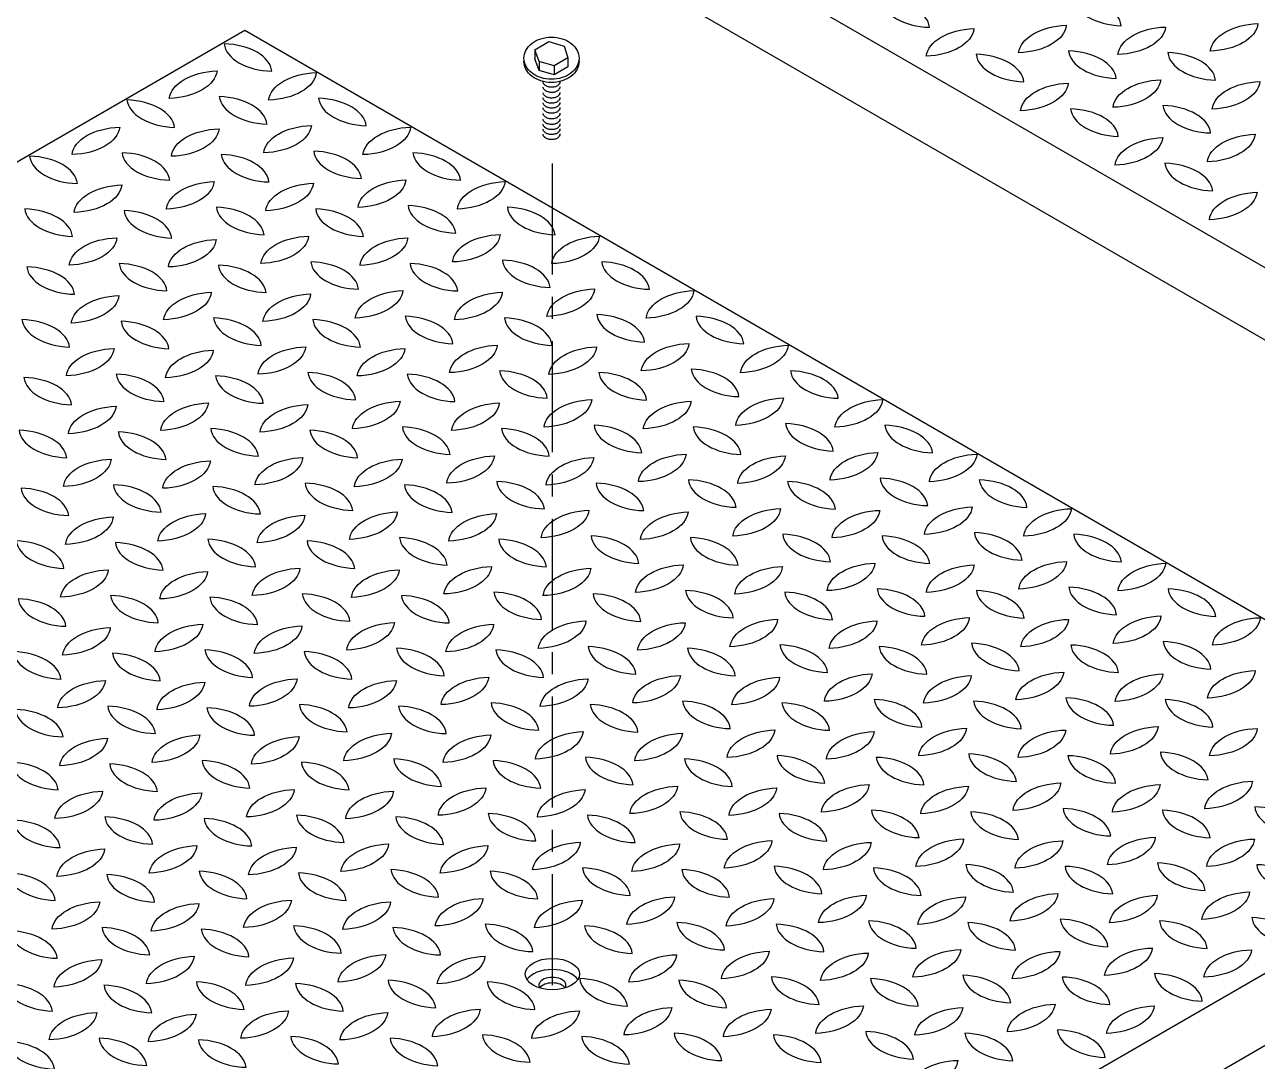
# Model space of a CAD drawing. Extents: x -30 to 91, y -49 to 106.
# Drawn here: x 7.55 to 35.31, y 54.39 to 77.73 of the extents above; entities that cross this region are included whole.
import ezdxf

# ---------------------------------------------------------------- set-up
doc = ezdxf.new("R2010")
doc.units = 0
doc.header["$LTSCALE"] = 2
doc.header["$MEASUREMENT"] = 0
doc.linetypes.add('CENTER', pattern=[2, 1.25, -0.25, 0.25, -0.25])
doc.layers.add('MATERIAL', color=1, linetype='CONTINUOUS')
doc.layers.add('OBJECTS', color=3, linetype='CONTINUOUS')

msp = doc.modelspace()

# ---------------------------------------------------------------- linework, layer by layer
at = {"layer": 'MATERIAL', "color": 7}
for p, q in [((19.04, 77.163), (19.354, 77.352)), ((19.354, 77.352), (19.699, 77.245)), ((19.699, 77.245), (19.78, 76.982)), ((19.04, 77.163), (19.04, 76.962)), ((19.137, 76.9), (19.04, 77.163)), ((19.137, 76.699), (19.04, 76.962)), ((19.475, 76.8), (19.137, 76.9)), ((19.137, 76.9), (19.137, 76.699)), ((19.78, 76.982), (19.475, 76.8)), ((19.78, 76.982), (19.78, 76.782)), ((19.475, 76.6), (19.137, 76.699)), ((19.475, 76.8), (19.475, 76.6)), ((19.78, 76.782), (19.475, 76.6))]:
    msp.add_line(p, q, dxfattribs=at)
msp.add_lwpolyline([(20.031, 76.974, -0.124367), (19.987, 76.799, -0.105716), (19.85, 76.638, -0.086915), (19.655, 76.537, -0.077098), (19.412, 76.499, -0.077098), (19.168, 76.537, -0.086915), (18.973, 76.638, -0.105716), (18.836, 76.799, -0.124367), (18.792, 76.974, -0.124367), (18.836, 77.15, -0.105716), (18.973, 77.311, -0.086915), (19.168, 77.412, -0.077098), (19.412, 77.45, -0.077098), (19.655, 77.412, -0.086915), (19.85, 77.311, -0.105716), (19.987, 77.15, -0.124367)], format="xyb", close=True, dxfattribs=at)
for points in [[(20.031, 76.902, -0.124367), (19.987, 76.727, -0.105716), (19.85, 76.566, -0.086915), (19.655, 76.465, -0.077098), (19.412, 76.427, -0.077098), (19.168, 76.465, -0.086915), (18.973, 76.566, -0.105716), (18.836, 76.727, -0.124367), (18.792, 76.902, -0.024396), (18.794, 76.938, -0.105716)], [(20.03, 76.938, -0.024396), (20.031, 76.902, -0.124367)], [(19.601, 76.447, -0.01336), (19.601, 76.443, -0.138831), (19.587, 76.397, -0.107083), (19.543, 76.353, -0.08029), (19.484, 76.328, -0.068059), (19.408, 76.319, -0.068059), (19.333, 76.331, -0.08029), (19.274, 76.36, -0.107083), (19.233, 76.405, -0.105542), (19.221, 76.44, -0.098783)], [(19.601, 76.332, -0.01336), (19.601, 76.327, -0.138831), (19.587, 76.281, -0.107083), (19.543, 76.238, -0.08029), (19.484, 76.212, -0.068059), (19.408, 76.204, -0.068059), (19.333, 76.216, -0.08029), (19.274, 76.244, -0.107083), (19.233, 76.289, -0.105542), (19.221, 76.324, -0.098783)], [(19.601, 76.205, -0.01336), (19.601, 76.2, -0.138831), (19.587, 76.155, -0.107083), (19.543, 76.111, -0.08029), (19.484, 76.085, -0.068059), (19.408, 76.077, -0.068059), (19.333, 76.089, -0.08029), (19.274, 76.117, -0.107083), (19.233, 76.163, -0.105542), (19.221, 76.198, -0.098783)], [(19.601, 76.089, -0.01336), (19.601, 76.085, -0.138831), (19.587, 76.039, -0.107083), (19.543, 75.996, -0.08029), (19.484, 75.97, -0.068059), (19.408, 75.961, -0.068059), (19.333, 75.973, -0.08029), (19.274, 76.002, -0.107083), (19.233, 76.047, -0.105542), (19.221, 76.082, -0.098783)], [(19.601, 75.979, -0.01336), (19.601, 75.975, -0.138831), (19.587, 75.929, -0.107083), (19.543, 75.886, -0.08029), (19.484, 75.86, -0.068059), (19.408, 75.851, -0.068059), (19.333, 75.863, -0.08029), (19.274, 75.892, -0.107083), (19.233, 75.937, -0.105542), (19.221, 75.972, -0.098783)], [(19.601, 75.864, -0.01336), (19.601, 75.859, -0.138831), (19.587, 75.814, -0.107083), (19.543, 75.77, -0.08029), (19.484, 75.744, -0.068059), (19.408, 75.736, -0.068059), (19.333, 75.748, -0.08029), (19.274, 75.776, -0.107083), (19.233, 75.822, -0.105542), (19.221, 75.857, -0.098783)], [(19.601, 75.736, -0.01336), (19.601, 75.732, -0.138831), (19.587, 75.686, -0.107083), (19.543, 75.643, -0.08029), (19.484, 75.617, -0.068059), (19.408, 75.608, -0.068059), (19.333, 75.62, -0.08029), (19.274, 75.649, -0.107083), (19.233, 75.694, -0.105542), (19.221, 75.729, -0.098783)], [(19.601, 75.61, -0.01336), (19.601, 75.605, -0.138831), (19.587, 75.559, -0.107083), (19.543, 75.516, -0.08029), (19.484, 75.49, -0.068059), (19.408, 75.482, -0.068059), (19.333, 75.494, -0.08029), (19.274, 75.522, -0.107083), (19.233, 75.567, -0.105542), (19.221, 75.602, -0.098783)], [(19.601, 75.494, -0.01336), (19.601, 75.489, -0.138831), (19.587, 75.444, -0.107083), (19.543, 75.4, -0.08029), (19.484, 75.375, -0.068059), (19.408, 75.366, -0.068059), (19.333, 75.378, -0.08029), (19.274, 75.407, -0.107083), (19.233, 75.452, -0.105542), (19.221, 75.487, -0.098783)], [(19.601, 75.384, -0.01336), (19.601, 75.38, -0.138831), (19.587, 75.334, -0.107083), (19.543, 75.29, -0.08029), (19.484, 75.265, -0.068059), (19.408, 75.256, -0.068059), (19.333, 75.268, -0.08029), (19.274, 75.297, -0.107083), (19.233, 75.342, -0.105542), (19.221, 75.377, -0.098783)], [(19.601, 75.269, -0.01336), (19.601, 75.264, -0.138831), (19.587, 75.218, -0.107083), (19.543, 75.175, -0.08029), (19.484, 75.149, -0.068059), (19.408, 75.141, -0.068059), (19.333, 75.153, -0.08029), (19.274, 75.181, -0.107083), (19.233, 75.226, -0.105542), (19.221, 75.261, -0.098783)]]:
    msp.add_lwpolyline(points, format="xyb", dxfattribs=at)
at = {"layer": 'OBJECTS', "color": 7}
for p, q in [((43.031, 67.894), (13.154, 85.144)), ((43.031, 66.269), (13.154, 83.519)), ((-17.374, 60.353), (12.504, 77.603)), ((12.504, 77.603), (42.382, 60.353)), ((42.382, 60.353), (12.504, 43.103)), ((42.382, 58.728), (12.504, 41.478))]:
    msp.add_line(p, q, dxfattribs=at)
at = {"layer": 'OBJECTS', "color": 7, "linetype": 'CENTER'}
msp.add_line((19.432, 56.103), (19.432, 74.939), dxfattribs=at)
at = {"layer": 'OBJECTS', "color": 7}
for centre, major_axis, start_param, end_param in [((27.996, 78.331), (-1.148, 0), 0.062664, 1.508132), ((26.778, 77.628), (-1.148, 0), 3.204257, 4.649725), ((31.094, 77.665), (-1.148, 0), 3.204257, 4.649725), ((32.311, 78.368), (-1.148, 0), 0.062664, 1.508132), ((13.186, 77.341), (-1.148, 0), 0.062664, 1.508132), ((11.968, 76.638), (-1.148, 0), 3.204257, 4.649725), ((30.121, 77.104), (-1.148, 0), 0.062664, 1.508132), ((28.903, 76.4), (-1.148, 0), 3.204257, 4.649725), ((32.202, 77.179), (-1.148, 0), 0.062664, 1.508132), ((30.984, 76.476), (-1.148, 0), 3.204257, 4.649725), ((33.219, 76.438), (-1.148, 0), 3.204257, 4.649725), ((34.437, 77.141), (-1.148, 0), 0.062664, 1.508132), ((13.077, 76.152), (-1.148, 0), 0.062664, 1.508132), ((11.859, 75.449), (-1.148, 0), 3.204257, 4.649725), ((14.094, 75.411), (-1.148, 0), 3.204257, 4.649725), ((15.312, 76.114), (-1.148, 0), 0.062664, 1.508132), ((10.996, 76.077), (-1.148, 0), 0.062664, 1.508132), ((9.778, 75.373), (-1.148, 0), 3.204257, 4.649725), ((32.247, 75.876), (-1.148, 0), 0.062664, 1.508132), ((31.029, 75.173), (-1.148, 0), 3.204257, 4.649725), ((34.327, 75.952), (-1.148, 0), 0.062664, 1.508132), ((33.109, 75.249), (-1.148, 0), 3.204257, 4.649725), ((8.806, 74.812), (-1.148, 0), 0.062664, 1.508132), ((7.588, 74.109), (-1.148, 0), 3.204257, 4.649725), ((10.887, 74.888), (-1.148, 0), 0.062664, 1.508132), ((9.669, 74.185), (-1.148, 0), 3.204257, 4.649725), ((11.904, 74.146), (-1.148, 0), 3.204257, 4.649725), ((13.122, 74.849), (-1.148, 0), 0.062664, 1.508132), ((13.984, 74.222), (-1.148, 0), 3.204257, 4.649725), ((15.202, 74.925), (-1.148, 0), 0.062664, 1.508132), ((17.438, 74.887), (-1.148, 0), 0.062664, 1.508132), ((16.22, 74.183), (-1.148, 0), 3.204257, 4.649725), ((34.372, 74.649), (-1.148, 0), 0.062664, 1.508132), ((33.155, 73.946), (-1.148, 0), 3.204257, 4.649725), ((8.696, 73.623), (-1.148, 0), 0.062664, 1.508132), ((7.479, 72.92), (-1.148, 0), 3.204257, 4.649725), ((11.794, 72.957), (-1.148, 0), 3.204257, 4.649725), ((13.012, 73.661), (-1.148, 0), 0.062664, 1.508132), ((15.247, 73.622), (-1.148, 0), 0.062664, 1.508132), ((14.03, 72.919), (-1.148, 0), 3.204257, 4.649725), ((17.328, 73.698), (-1.148, 0), 0.062664, 1.508132), ((16.11, 72.995), (-1.148, 0), 3.204257, 4.649725), ((18.345, 72.956), (-1.148, 0), 3.204257, 4.649725), ((19.563, 73.659), (-1.148, 0), 0.062664, 1.508132), ((9.714, 72.882), (-1.148, 0), 3.204257, 4.649725), ((10.932, 73.585), (-1.148, 0), 0.062664, 1.508132), ((7.524, 71.617), (-1.148, 0), 3.204257, 4.649725), ((8.742, 72.32), (-1.148, 0), 0.062664, 1.508132), ((9.604, 71.693), (-1.148, 0), 3.204257, 4.649725), ((10.822, 72.396), (-1.148, 0), 0.062664, 1.508132), ((13.057, 72.358), (-1.148, 0), 0.062664, 1.508132), ((11.839, 71.654), (-1.148, 0), 3.204257, 4.649725), ((15.138, 72.433), (-1.148, 0), 0.062664, 1.508132), ((13.92, 71.73), (-1.148, 0), 3.204257, 4.649725), ((16.155, 71.692), (-1.148, 0), 3.204257, 4.649725), ((17.373, 72.395), (-1.148, 0), 0.062664, 1.508132), ((18.236, 71.767), (-1.148, 0), 3.204257, 4.649725), ((19.453, 72.471), (-1.148, 0), 0.062664, 1.508132), ((20.471, 71.729), (-1.148, 0), 3.204257, 4.649725), ((21.689, 72.432), (-1.148, 0), 0.062664, 1.508132), ((7.414, 70.428), (-1.148, 0), 3.204257, 4.649725), ((8.632, 71.132), (-1.148, 0), 0.062664, 1.508132), ((12.948, 71.169), (-1.148, 0), 0.062664, 1.508132), ((11.73, 70.466), (-1.148, 0), 3.204257, 4.649725), ((13.965, 70.427), (-1.148, 0), 3.204257, 4.649725), ((15.183, 71.13), (-1.148, 0), 0.062664, 1.508132), ((16.045, 70.503), (-1.148, 0), 3.204257, 4.649725), ((17.263, 71.206), (-1.148, 0), 0.062664, 1.508132), ((18.281, 70.464), (-1.148, 0), 3.204257, 4.649725), ((19.499, 71.168), (-1.148, 0), 0.062664, 1.508132), ((20.361, 70.54), (-1.148, 0), 3.204257, 4.649725), ((21.579, 71.243), (-1.148, 0), 0.062664, 1.508132), ((22.597, 70.502), (-1.148, 0), 3.204257, 4.649725), ((23.814, 71.205), (-1.148, 0), 0.062664, 1.508132), ((10.867, 71.093), (-1.148, 0), 0.062664, 1.508132), ((9.649, 70.39), (-1.148, 0), 3.204257, 4.649725), ((22.487, 69.313), (-1.148, 0), 3.204257, 4.649725), ((23.705, 70.016), (-1.148, 0), 0.062664, 1.508132), ((8.677, 69.829), (-1.148, 0), 0.062664, 1.508132), ((7.459, 69.126), (-1.148, 0), 3.204257, 4.649725), ((10.757, 69.904), (-1.148, 0), 0.062664, 1.508132), ((9.54, 69.201), (-1.148, 0), 3.204257, 4.649725), ((11.775, 69.163), (-1.148, 0), 3.204257, 4.649725), ((12.993, 69.866), (-1.148, 0), 0.062664, 1.508132), ((13.855, 69.239), (-1.148, 0), 3.204257, 4.649725), ((15.073, 69.942), (-1.148, 0), 0.062664, 1.508132), ((16.091, 69.2), (-1.148, 0), 3.204257, 4.649725), ((17.308, 69.903), (-1.148, 0), 0.062664, 1.508132), ((18.171, 69.276), (-1.148, 0), 3.204257, 4.649725), ((19.389, 69.979), (-1.148, 0), 0.062664, 1.508132), ((20.406, 69.237), (-1.148, 0), 3.204257, 4.649725), ((21.624, 69.94), (-1.148, 0), 0.062664, 1.508132), ((24.722, 69.275), (-1.148, 0), 3.204257, 4.649725), ((25.94, 69.978), (-1.148, 0), 0.062664, 1.508132), ((8.567, 68.64), (-1.148, 0), 0.062664, 1.508132), ((7.349, 67.937), (-1.148, 0), 3.204257, 4.649725), ((11.665, 67.974), (-1.148, 0), 3.204257, 4.649725), ((12.883, 68.677), (-1.148, 0), 0.062664, 1.508132), ((13.9, 67.936), (-1.148, 0), 3.204257, 4.649725), ((15.118, 68.639), (-1.148, 0), 0.062664, 1.508132), ((15.981, 68.011), (-1.148, 0), 3.204257, 4.649725), ((17.199, 68.714), (-1.148, 0), 0.062664, 1.508132), ((18.216, 67.973), (-1.148, 0), 3.204257, 4.649725), ((19.434, 68.676), (-1.148, 0), 0.062664, 1.508132), ((20.297, 68.049), (-1.148, 0), 3.204257, 4.649725), ((21.515, 68.752), (-1.148, 0), 0.062664, 1.508132), ((22.532, 68.01), (-1.148, 0), 3.204257, 4.649725), ((23.75, 68.713), (-1.148, 0), 0.062664, 1.508132), ((24.612, 68.086), (-1.148, 0), 3.204257, 4.649725), ((25.83, 68.789), (-1.148, 0), 0.062664, 1.508132), ((26.848, 68.047), (-1.148, 0), 3.204257, 4.649725), ((28.066, 68.75), (-1.148, 0), 0.062664, 1.508132), ((9.585, 67.898), (-1.148, 0), 3.204257, 4.649725), ((10.803, 68.601), (-1.148, 0), 0.062664, 1.508132), ((22.422, 66.821), (-1.148, 0), 3.204257, 4.649725), ((23.64, 67.524), (-1.148, 0), 0.062664, 1.508132), ((26.738, 66.859), (-1.148, 0), 3.204257, 4.649725), ((27.956, 67.562), (-1.148, 0), 0.062664, 1.508132), ((28.973, 66.82), (-1.148, 0), 3.204257, 4.649725), ((30.191, 67.523), (-1.148, 0), 0.062664, 1.508132), ((7.395, 66.634), (-1.148, 0), 3.204257, 4.649725), ((8.612, 67.337), (-1.148, 0), 0.062664, 1.508132), ((9.475, 66.71), (-1.148, 0), 3.204257, 4.649725), ((10.693, 67.413), (-1.148, 0), 0.062664, 1.508132), ((11.71, 66.671), (-1.148, 0), 3.204257, 4.649725), ((12.928, 67.374), (-1.148, 0), 0.062664, 1.508132), ((13.791, 66.747), (-1.148, 0), 3.204257, 4.649725), ((15.009, 67.45), (-1.148, 0), 0.062664, 1.508132), ((16.026, 66.708), (-1.148, 0), 3.204257, 4.649725), ((17.244, 67.411), (-1.148, 0), 0.062664, 1.508132), ((18.107, 66.784), (-1.148, 0), 3.204257, 4.649725), ((19.324, 67.487), (-1.148, 0), 0.062664, 1.508132), ((20.342, 66.746), (-1.148, 0), 3.204257, 4.649725), ((21.56, 67.449), (-1.148, 0), 0.062664, 1.508132), ((24.658, 66.783), (-1.148, 0), 3.204257, 4.649725), ((25.875, 67.486), (-1.148, 0), 0.062664, 1.508132), ((7.285, 65.445), (-1.148, 0), 3.204257, 4.649725), ((8.503, 66.148), (-1.148, 0), 0.062664, 1.508132), ((9.52, 65.407), (-1.148, 0), 3.204257, 4.649725), ((10.738, 66.11), (-1.148, 0), 0.062664, 1.508132), ((11.601, 65.482), (-1.148, 0), 3.204257, 4.649725), ((12.819, 66.185), (-1.148, 0), 0.062664, 1.508132), ((13.836, 65.444), (-1.148, 0), 3.204257, 4.649725), ((15.054, 66.147), (-1.148, 0), 0.062664, 1.508132), ((15.916, 65.52), (-1.148, 0), 3.204257, 4.649725), ((17.134, 66.223), (-1.148, 0), 0.062664, 1.508132), ((18.152, 65.481), (-1.148, 0), 3.204257, 4.649725), ((19.37, 66.184), (-1.148, 0), 0.062664, 1.508132), ((20.232, 65.557), (-1.148, 0), 3.204257, 4.649725), ((21.45, 66.26), (-1.148, 0), 0.062664, 1.508132), ((22.467, 65.518), (-1.148, 0), 3.204257, 4.649725), ((23.685, 66.221), (-1.148, 0), 0.062664, 1.508132), ((24.548, 65.594), (-1.148, 0), 3.204257, 4.649725), ((25.766, 66.297), (-1.148, 0), 0.062664, 1.508132), ((26.783, 65.556), (-1.148, 0), 3.204257, 4.649725), ((28.001, 66.259), (-1.148, 0), 0.062664, 1.508132), ((28.864, 65.631), (-1.148, 0), 3.204257, 4.649725), ((30.082, 66.334), (-1.148, 0), 0.062664, 1.508132), ((31.099, 65.593), (-1.148, 0), 3.204257, 4.649725), ((32.317, 66.296), (-1.148, 0), 0.062664, 1.508132), ((22.358, 64.33), (-1.148, 0), 3.204257, 4.649725), ((23.576, 65.033), (-1.148, 0), 0.062664, 1.508132), ((26.674, 64.367), (-1.148, 0), 3.204257, 4.649725), ((27.891, 65.07), (-1.148, 0), 0.062664, 1.508132), ((28.909, 64.328), (-1.148, 0), 3.204257, 4.649725), ((30.127, 65.032), (-1.148, 0), 0.062664, 1.508132), ((30.989, 64.404), (-1.148, 0), 3.204257, 4.649725), ((32.207, 65.107), (-1.148, 0), 0.062664, 1.508132), ((33.225, 64.366), (-1.148, 0), 3.204257, 4.649725), ((34.442, 65.069), (-1.148, 0), 0.062664, 1.508132), ((7.33, 64.142), (-1.148, 0), 3.204257, 4.649725), ((8.548, 64.845), (-1.148, 0), 0.062664, 1.508132), ((9.411, 64.218), (-1.148, 0), 3.204257, 4.649725), ((10.628, 64.921), (-1.148, 0), 0.062664, 1.508132), ((11.646, 64.179), (-1.148, 0), 3.204257, 4.649725), ((12.864, 64.883), (-1.148, 0), 0.062664, 1.508132), ((13.726, 64.255), (-1.148, 0), 3.204257, 4.649725), ((14.944, 64.958), (-1.148, 0), 0.062664, 1.508132), ((15.962, 64.217), (-1.148, 0), 3.204257, 4.649725), ((17.179, 64.92), (-1.148, 0), 0.062664, 1.508132), ((18.042, 64.292), (-1.148, 0), 3.204257, 4.649725), ((19.26, 64.996), (-1.148, 0), 0.062664, 1.508132), ((20.277, 64.254), (-1.148, 0), 3.204257, 4.649725), ((21.495, 64.957), (-1.148, 0), 0.062664, 1.508132), ((24.593, 64.291), (-1.148, 0), 3.204257, 4.649725), ((25.811, 64.994), (-1.148, 0), 0.062664, 1.508132), ((7.22, 62.953), (-1.148, 0), 3.204257, 4.649725), ((8.438, 63.657), (-1.148, 0), 0.062664, 1.508132), ((9.456, 62.915), (-1.148, 0), 3.204257, 4.649725), ((10.674, 63.618), (-1.148, 0), 0.062664, 1.508132), ((11.536, 62.991), (-1.148, 0), 3.204257, 4.649725), ((12.754, 63.694), (-1.148, 0), 0.062664, 1.508132), ((13.771, 62.952), (-1.148, 0), 3.204257, 4.649725), ((14.989, 63.655), (-1.148, 0), 0.062664, 1.508132), ((15.852, 63.028), (-1.148, 0), 3.204257, 4.649725), ((17.07, 63.731), (-1.148, 0), 0.062664, 1.508132), ((18.087, 62.989), (-1.148, 0), 3.204257, 4.649725), ((19.305, 63.693), (-1.148, 0), 0.062664, 1.508132), ((20.168, 63.065), (-1.148, 0), 3.204257, 4.649725), ((21.385, 63.768), (-1.148, 0), 0.062664, 1.508132), ((22.403, 63.027), (-1.148, 0), 3.204257, 4.649725), ((23.621, 63.73), (-1.148, 0), 0.062664, 1.508132), ((24.483, 63.102), (-1.148, 0), 3.204257, 4.649725), ((25.701, 63.806), (-1.148, 0), 0.062664, 1.508132), ((26.719, 63.064), (-1.148, 0), 3.204257, 4.649725), ((27.937, 63.767), (-1.148, 0), 0.062664, 1.508132), ((28.799, 63.14), (-1.148, 0), 3.204257, 4.649725), ((30.017, 63.843), (-1.148, 0), 0.062664, 1.508132), ((31.034, 63.101), (-1.148, 0), 3.204257, 4.649725), ((32.252, 63.804), (-1.148, 0), 0.062664, 1.508132), ((33.115, 63.177), (-1.148, 0), 3.204257, 4.649725), ((34.333, 63.88), (-1.148, 0), 0.062664, 1.508132), ((17.978, 61.801), (-1.148, 0), 3.204257, 4.649725), ((19.195, 62.504), (-1.148, 0), 0.062664, 1.508132), ((22.293, 61.838), (-1.148, 0), 3.204257, 4.649725), ((23.511, 62.541), (-1.148, 0), 0.062664, 1.508132), ((24.529, 61.799), (-1.148, 0), 3.204257, 4.649725), ((25.746, 62.503), (-1.148, 0), 0.062664, 1.508132), ((26.609, 61.875), (-1.148, 0), 3.204257, 4.649725), ((27.827, 62.578), (-1.148, 0), 0.062664, 1.508132), ((28.844, 61.837), (-1.148, 0), 3.204257, 4.649725), ((30.062, 62.54), (-1.148, 0), 0.062664, 1.508132), ((30.925, 61.912), (-1.148, 0), 3.204257, 4.649725), ((32.143, 62.616), (-1.148, 0), 0.062664, 1.508132), ((33.16, 61.874), (-1.148, 0), 3.204257, 4.649725), ((34.378, 62.577), (-1.148, 0), 0.062664, 1.508132), ((7.266, 61.65), (-1.148, 0), 3.204257, 4.649725), ((8.483, 62.354), (-1.148, 0), 0.062664, 1.508132), ((9.346, 61.726), (-1.148, 0), 3.204257, 4.649725), ((10.564, 62.429), (-1.148, 0), 0.062664, 1.508132), ((11.581, 61.688), (-1.148, 0), 3.204257, 4.649725), ((12.799, 62.391), (-1.148, 0), 0.062664, 1.508132), ((13.662, 61.763), (-1.148, 0), 3.204257, 4.649725), ((14.88, 62.467), (-1.148, 0), 0.062664, 1.508132), ((15.897, 61.725), (-1.148, 0), 3.204257, 4.649725), ((17.115, 62.428), (-1.148, 0), 0.062664, 1.508132), ((20.213, 61.762), (-1.148, 0), 3.204257, 4.649725), ((21.431, 62.465), (-1.148, 0), 0.062664, 1.508132), ((7.156, 60.462), (-1.148, 0), 3.204257, 4.649725), ((8.374, 61.165), (-1.148, 0), 0.062664, 1.508132), ((9.391, 60.423), (-1.148, 0), 3.204257, 4.649725), ((10.609, 61.126), (-1.148, 0), 0.062664, 1.508132), ((11.472, 60.499), (-1.148, 0), 3.204257, 4.649725), ((12.689, 61.202), (-1.148, 0), 0.062664, 1.508132), ((13.707, 60.46), (-1.148, 0), 3.204257, 4.649725), ((14.925, 61.164), (-1.148, 0), 0.062664, 1.508132), ((15.787, 60.536), (-1.148, 0), 3.204257, 4.649725), ((17.005, 61.239), (-1.148, 0), 0.062664, 1.508132), ((18.023, 60.498), (-1.148, 0), 3.204257, 4.649725), ((19.241, 61.201), (-1.148, 0), 0.062664, 1.508132), ((20.103, 60.573), (-1.148, 0), 3.204257, 4.649725), ((21.321, 61.277), (-1.148, 0), 0.062664, 1.508132), ((22.338, 60.535), (-1.148, 0), 3.204257, 4.649725), ((23.556, 61.238), (-1.148, 0), 0.062664, 1.508132), ((24.419, 60.611), (-1.148, 0), 3.204257, 4.649725), ((25.637, 61.314), (-1.148, 0), 0.062664, 1.508132), ((26.654, 60.572), (-1.148, 0), 3.204257, 4.649725), ((27.872, 61.275), (-1.148, 0), 0.062664, 1.508132), ((28.735, 60.648), (-1.148, 0), 3.204257, 4.649725), ((29.952, 61.351), (-1.148, 0), 0.062664, 1.508132), ((30.97, 60.609), (-1.148, 0), 3.204257, 4.649725), ((32.188, 61.313), (-1.148, 0), 0.062664, 1.508132), ((33.05, 60.685), (-1.148, 0), 3.204257, 4.649725), ((34.268, 61.388), (-1.148, 0), 0.062664, 1.508132), ((17.913, 59.309), (-1.148, 0), 3.204257, 4.649725), ((19.131, 60.012), (-1.148, 0), 0.062664, 1.508132), ((22.229, 59.346), (-1.148, 0), 3.204257, 4.649725), ((23.447, 60.049), (-1.148, 0), 0.062664, 1.508132), ((24.464, 59.308), (-1.148, 0), 3.204257, 4.649725), ((25.682, 60.011), (-1.148, 0), 0.062664, 1.508132), ((26.544, 59.383), (-1.148, 0), 3.204257, 4.649725), ((27.762, 60.087), (-1.148, 0), 0.062664, 1.508132), ((28.78, 59.345), (-1.148, 0), 3.204257, 4.649725), ((29.998, 60.048), (-1.148, 0), 0.062664, 1.508132), ((30.86, 59.421), (-1.148, 0), 3.204257, 4.649725), ((32.078, 60.124), (-1.148, 0), 0.062664, 1.508132), ((33.095, 59.382), (-1.148, 0), 3.204257, 4.649725), ((34.313, 60.085), (-1.148, 0), 0.062664, 1.508132), ((35.176, 59.458), (-1.148, 0), 3.204257, 4.649725), ((36.394, 60.161), (-1.148, 0), 0.062664, 1.508132), ((7.201, 59.159), (-1.148, 0), 3.204257, 4.649725), ((8.419, 59.862), (-1.148, 0), 0.062664, 1.508132), ((9.282, 59.234), (-1.148, 0), 3.204257, 4.649725), ((10.499, 59.938), (-1.148, 0), 0.062664, 1.508132), ((11.517, 59.196), (-1.148, 0), 3.204257, 4.649725), ((12.735, 59.899), (-1.148, 0), 0.062664, 1.508132), ((13.597, 59.272), (-1.148, 0), 3.204257, 4.649725), ((14.815, 59.975), (-1.148, 0), 0.062664, 1.508132), ((15.833, 59.233), (-1.148, 0), 3.204257, 4.649725), ((17.05, 59.936), (-1.148, 0), 0.062664, 1.508132), ((20.148, 59.271), (-1.148, 0), 3.204257, 4.649725), ((21.366, 59.974), (-1.148, 0), 0.062664, 1.508132), ((32.986, 58.194), (-1.148, 0), 3.204257, 4.649725), ((34.204, 58.897), (-1.148, 0), 0.062664, 1.508132), ((7.091, 57.97), (-1.148, 0), 3.204257, 4.649725), ((8.309, 58.673), (-1.148, 0), 0.062664, 1.508132), ((9.327, 57.932), (-1.148, 0), 3.204257, 4.649725), ((10.544, 58.635), (-1.148, 0), 0.062664, 1.508132), ((11.407, 58.007), (-1.148, 0), 3.204257, 4.649725), ((12.625, 58.71), (-1.148, 0), 0.062664, 1.508132), ((13.642, 57.969), (-1.148, 0), 3.204257, 4.649725), ((14.86, 58.672), (-1.148, 0), 0.062664, 1.508132), ((15.723, 58.045), (-1.148, 0), 3.204257, 4.649725), ((16.941, 58.748), (-1.148, 0), 0.062664, 1.508132), ((17.958, 58.006), (-1.148, 0), 3.204257, 4.649725), ((19.176, 58.709), (-1.148, 0), 0.062664, 1.508132), ((20.039, 58.082), (-1.148, 0), 3.204257, 4.649725), ((21.256, 58.785), (-1.148, 0), 0.062664, 1.508132), ((22.274, 58.043), (-1.148, 0), 3.204257, 4.649725), ((23.492, 58.746), (-1.148, 0), 0.062664, 1.508132), ((24.354, 58.119), (-1.148, 0), 3.204257, 4.649725), ((25.572, 58.822), (-1.148, 0), 0.062664, 1.508132), ((26.59, 58.081), (-1.148, 0), 3.204257, 4.649725), ((27.807, 58.784), (-1.148, 0), 0.062664, 1.508132), ((28.67, 58.156), (-1.148, 0), 3.204257, 4.649725), ((29.888, 58.859), (-1.148, 0), 0.062664, 1.508132), ((30.905, 58.118), (-1.148, 0), 3.204257, 4.649725), ((32.123, 58.821), (-1.148, 0), 0.062664, 1.508132), ((35.221, 58.155), (-1.148, 0), 3.204257, 4.649725), ((36.439, 58.858), (-1.148, 0), 0.062664, 1.508132), ((17.848, 56.817), (-1.148, 0), 3.204257, 4.649725), ((19.066, 57.52), (-1.148, 0), 0.062664, 1.508132), ((22.164, 56.855), (-1.148, 0), 3.204257, 4.649725), ((23.382, 57.558), (-1.148, 0), 0.062664, 1.508132), ((24.399, 56.816), (-1.148, 0), 3.204257, 4.649725), ((25.617, 57.519), (-1.148, 0), 0.062664, 1.508132), ((26.48, 56.892), (-1.148, 0), 3.204257, 4.649725), ((27.698, 57.595), (-1.148, 0), 0.062664, 1.508132), ((28.715, 56.853), (-1.148, 0), 3.204257, 4.649725), ((29.933, 57.556), (-1.148, 0), 0.062664, 1.508132), ((30.796, 56.929), (-1.148, 0), 3.204257, 4.649725), ((32.014, 57.632), (-1.148, 0), 0.062664, 1.508132), ((33.031, 56.891), (-1.148, 0), 3.204257, 4.649725), ((34.249, 57.594), (-1.148, 0), 0.062664, 1.508132), ((35.111, 56.966), (-1.148, 0), 3.204257, 4.649725), ((36.329, 57.669), (-1.148, 0), 0.062664, 1.508132), ((7.137, 56.667), (-1.148, 0), 3.204257, 4.649725), ((8.354, 57.37), (-1.148, 0), 0.062664, 1.508132), ((9.217, 56.743), (-1.148, 0), 3.204257, 4.649725), ((10.435, 57.446), (-1.148, 0), 0.062664, 1.508132), ((11.452, 56.704), (-1.148, 0), 3.204257, 4.649725), ((12.67, 57.407), (-1.148, 0), 0.062664, 1.508132), ((13.533, 56.78), (-1.148, 0), 3.204257, 4.649725), ((14.751, 57.483), (-1.148, 0), 0.062664, 1.508132), ((15.768, 56.742), (-1.148, 0), 3.204257, 4.649725), ((16.986, 57.445), (-1.148, 0), 0.062664, 1.508132), ((20.084, 56.779), (-1.148, 0), 3.204257, 4.649725), ((21.302, 57.482), (-1.148, 0), 0.062664, 1.508132), ((19.432, 56.103), (-0.612, 0), 3.50296, 5.921818), ((32.921, 55.702), (-1.148, 0), 3.204257, 4.649725), ((34.139, 56.405), (-1.148, 0), 0.062664, 1.508132), ((7.027, 55.478), (-1.148, 0), 3.204257, 4.649725), ((8.245, 56.181), (-1.148, 0), 0.062664, 1.508132), ((9.262, 55.44), (-1.148, 0), 3.204257, 4.649725), ((10.48, 56.143), (-1.148, 0), 0.062664, 1.508132), ((11.343, 55.516), (-1.148, 0), 3.204257, 4.649725), ((12.56, 56.219), (-1.148, 0), 0.062664, 1.508132), ((13.578, 55.477), (-1.148, 0), 3.204257, 4.649725), ((14.796, 56.18), (-1.148, 0), 0.062664, 1.508132), ((15.658, 55.553), (-1.148, 0), 3.204257, 4.649725), ((16.876, 56.256), (-1.148, 0), 0.062664, 1.508132), ((17.894, 55.514), (-1.148, 0), 3.204257, 4.649725), ((19.111, 56.217), (-1.148, 0), 0.062664, 1.508132), ((19.432, 56.103), (-0.306, 0), 2.780226, 6.644552), ((19.432, 55.978), (-0.306, 0), 3.50296, 5.921818), ((19.974, 55.59), (-1.148, 0), 3.204257, 4.649725), ((21.192, 56.293), (-1.148, 0), 0.062664, 1.508132), ((22.209, 55.552), (-1.148, 0), 3.204257, 4.649725), ((23.427, 56.255), (-1.148, 0), 0.062664, 1.508132), ((24.29, 55.627), (-1.148, 0), 3.204257, 4.649725), ((25.508, 56.33), (-1.148, 0), 0.062664, 1.508132), ((26.525, 55.589), (-1.148, 0), 3.204257, 4.649725), ((27.743, 56.292), (-1.148, 0), 0.062664, 1.508132), ((28.606, 55.665), (-1.148, 0), 3.204257, 4.649725), ((29.823, 56.368), (-1.148, 0), 0.062664, 1.508132), ((30.841, 55.626), (-1.148, 0), 3.204257, 4.649725), ((32.059, 56.329), (-1.148, 0), 0.062664, 1.508132), ((17.784, 54.326), (-1.148, 0), 3.204257, 4.649725), ((19.002, 55.029), (-1.148, 0), 0.062664, 1.508132), ((22.1, 54.363), (-1.148, 0), 3.204257, 4.649725), ((23.318, 55.066), (-1.148, 0), 0.062664, 1.508132), ((24.335, 54.324), (-1.148, 0), 3.204257, 4.649725), ((25.553, 55.027), (-1.148, 0), 0.062664, 1.508132), ((26.415, 54.4), (-1.148, 0), 3.204257, 4.649725), ((27.633, 55.103), (-1.148, 0), 0.062664, 1.508132), ((28.651, 54.362), (-1.148, 0), 3.204257, 4.649725), ((29.869, 55.065), (-1.148, 0), 0.062664, 1.508132), ((30.731, 54.437), (-1.148, 0), 3.204257, 4.649725), ((31.949, 55.14), (-1.148, 0), 0.062664, 1.508132), ((7.072, 54.175), (-1.148, 0), 3.204257, 4.649725), ((8.29, 54.878), (-1.148, 0), 0.062664, 1.508132), ((9.152, 54.251), (-1.148, 0), 3.204257, 4.649725), ((10.37, 54.954), (-1.148, 0), 0.062664, 1.508132), ((11.388, 54.213), (-1.148, 0), 3.204257, 4.649725), ((12.606, 54.916), (-1.148, 0), 0.062664, 1.508132), ((13.468, 54.288), (-1.148, 0), 3.204257, 4.649725), ((14.686, 54.991), (-1.148, 0), 0.062664, 1.508132), ((15.703, 54.25), (-1.148, 0), 3.204257, 4.649725), ((16.921, 54.953), (-1.148, 0), 0.062664, 1.508132), ((20.019, 54.287), (-1.148, 0), 3.204257, 4.649725), ((21.237, 54.99), (-1.148, 0), 0.062664, 1.508132)]:
    msp.add_ellipse(centre, major_axis=major_axis, ratio=0.57735, start_param=start_param, end_param=end_param, dxfattribs=at)
at = {"layer": 'OBJECTS', "color": 7, "extrusion": (0, 0, -1)}
for centre, start_param, end_param in [((34.174, 77.794), 0.062664, 1.508132), ((35.392, 77.091), 3.204257, 4.649725), ((27.778, 77.681), 0.062664, 1.508132), ((28.996, 76.978), 3.204257, 4.649725), ((31.077, 77.054), 3.204257, 4.649725), ((29.859, 77.757), 0.062664, 1.508132), ((33.312, 77.015), 3.204257, 4.649725), ((32.094, 77.718), 0.062664, 1.508132), ((11.951, 76.027), 3.204257, 4.649725), ((10.734, 76.73), 0.062664, 1.508132), ((12.969, 76.691), 0.062664, 1.508132), ((14.187, 75.988), 3.204257, 4.649725), ((29.904, 76.454), 0.062664, 1.508132), ((31.122, 75.751), 3.204257, 4.649725), ((33.202, 75.826), 3.204257, 4.649725), ((31.984, 76.53), 0.062664, 1.508132), ((35.437, 75.788), 3.204257, 4.649725), ((34.22, 76.491), 0.062664, 1.508132), ((9.761, 74.762), 3.204257, 4.649725), ((8.543, 75.465), 0.062664, 1.508132), ((10.779, 75.427), 0.062664, 1.508132), ((11.997, 74.724), 3.204257, 4.649725), ((12.859, 75.503), 0.062664, 1.508132), ((14.077, 74.799), 3.204257, 4.649725), ((16.312, 74.761), 3.204257, 4.649725), ((15.094, 75.464), 0.062664, 1.508132), ((35.328, 74.599), 3.204257, 4.649725), ((34.11, 75.302), 0.062664, 1.508132), ((32.029, 75.227), 0.062664, 1.508132), ((33.247, 74.524), 3.204257, 4.649725), ((8.589, 74.162), 0.062664, 1.508132), ((9.806, 73.459), 3.204257, 4.649725), ((10.669, 74.238), 0.062664, 1.508132), ((11.887, 73.535), 3.204257, 4.649725), ((14.122, 73.497), 3.204257, 4.649725), ((12.904, 74.2), 0.062664, 1.508132), ((16.203, 73.572), 3.204257, 4.649725), ((14.985, 74.275), 0.062664, 1.508132), ((17.22, 74.237), 0.062664, 1.508132), ((18.438, 73.534), 3.204257, 4.649725), ((34.155, 73.999), 0.062664, 1.508132), ((35.373, 73.296), 3.204257, 4.649725), ((8.479, 72.974), 0.062664, 1.508132), ((9.697, 72.271), 3.204257, 4.649725), ((11.932, 72.232), 3.204257, 4.649725), ((10.714, 72.935), 0.062664, 1.508132), ((14.013, 72.308), 3.204257, 4.649725), ((12.795, 73.011), 0.062664, 1.508132), ((15.03, 72.972), 0.062664, 1.508132), ((16.248, 72.269), 3.204257, 4.649725), ((17.11, 73.048), 0.062664, 1.508132), ((18.328, 72.345), 3.204257, 4.649725), ((20.564, 72.307), 3.204257, 4.649725), ((19.346, 73.01), 0.062664, 1.508132), ((9.742, 70.968), 3.204257, 4.649725), ((8.524, 71.671), 0.062664, 1.508132), ((11.822, 71.043), 3.204257, 4.649725), ((10.605, 71.746), 0.062664, 1.508132), ((12.84, 71.708), 0.062664, 1.508132), ((14.058, 71.005), 3.204257, 4.649725), ((14.92, 71.784), 0.062664, 1.508132), ((16.138, 71.081), 3.204257, 4.649725), ((18.373, 71.042), 3.204257, 4.649725), ((17.156, 71.745), 0.062664, 1.508132), ((19.236, 71.821), 0.062664, 1.508132), ((20.454, 71.118), 3.204257, 4.649725), ((22.689, 71.079), 3.204257, 4.649725), ((21.471, 71.782), 0.062664, 1.508132), ((17.046, 70.556), 0.062664, 1.508132), ((18.264, 69.853), 3.204257, 4.649725), ((21.362, 70.594), 0.062664, 1.508132), ((22.58, 69.891), 3.204257, 4.649725), ((24.815, 69.852), 3.204257, 4.649725), ((23.597, 70.555), 0.062664, 1.508132), ((9.632, 69.779), 3.204257, 4.649725), ((8.414, 70.482), 0.062664, 1.508132), ((10.65, 70.443), 0.062664, 1.508132), ((11.868, 69.74), 3.204257, 4.649725), ((12.73, 70.519), 0.062664, 1.508132), ((13.948, 69.816), 3.204257, 4.649725), ((16.183, 69.778), 3.204257, 4.649725), ((14.965, 70.481), 0.062664, 1.508132), ((20.499, 69.815), 3.204257, 4.649725), ((19.281, 70.518), 0.062664, 1.508132), ((8.46, 69.179), 0.062664, 1.508132), ((9.677, 68.476), 3.204257, 4.649725), ((10.54, 69.255), 0.062664, 1.508132), ((11.758, 68.552), 3.204257, 4.649725), ((13.993, 68.513), 3.204257, 4.649725), ((12.775, 69.216), 0.062664, 1.508132), ((14.856, 69.292), 0.062664, 1.508132), ((16.074, 68.589), 3.204257, 4.649725), ((18.309, 68.55), 3.204257, 4.649725), ((17.091, 69.254), 0.062664, 1.508132), ((19.172, 69.329), 0.062664, 1.508132), ((20.389, 68.626), 3.204257, 4.649725), ((22.625, 68.588), 3.204257, 4.649725), ((21.407, 69.291), 0.062664, 1.508132), ((23.487, 69.367), 0.062664, 1.508132), ((24.705, 68.663), 3.204257, 4.649725), ((26.94, 68.625), 3.204257, 4.649725), ((25.723, 69.328), 0.062664, 1.508132), ((16.981, 68.065), 0.062664, 1.508132), ((18.199, 67.362), 3.204257, 4.649725), ((21.297, 68.102), 0.062664, 1.508132), ((22.515, 67.399), 3.204257, 4.649725), ((24.75, 67.36), 3.204257, 4.649725), ((23.532, 68.064), 0.062664, 1.508132), ((25.613, 68.139), 0.062664, 1.508132), ((26.831, 67.436), 3.204257, 4.649725), ((29.066, 67.398), 3.204257, 4.649725), ((27.848, 68.101), 0.062664, 1.508132), ((8.35, 67.99), 0.062664, 1.508132), ((9.568, 67.287), 3.204257, 4.649725), ((11.803, 67.249), 3.204257, 4.649725), ((10.585, 67.952), 0.062664, 1.508132), ((12.666, 68.028), 0.062664, 1.508132), ((13.883, 67.324), 3.204257, 4.649725), ((16.119, 67.286), 3.204257, 4.649725), ((14.901, 67.989), 0.062664, 1.508132), ((20.435, 67.323), 3.204257, 4.649725), ((19.217, 68.026), 0.062664, 1.508132), ((9.613, 65.984), 3.204257, 4.649725), ((8.395, 66.687), 0.062664, 1.508132), ((10.476, 66.763), 0.062664, 1.508132), ((11.693, 66.06), 3.204257, 4.649725), ((13.929, 66.021), 3.204257, 4.649725), ((12.711, 66.725), 0.062664, 1.508132), ((14.791, 66.8), 0.062664, 1.508132), ((16.009, 66.097), 3.204257, 4.649725), ((18.244, 66.059), 3.204257, 4.649725), ((17.027, 66.762), 0.062664, 1.508132), ((19.107, 66.838), 0.062664, 1.508132), ((20.325, 66.134), 3.204257, 4.649725), ((22.56, 66.096), 3.204257, 4.649725), ((21.342, 66.799), 0.062664, 1.508132), ((23.423, 66.875), 0.062664, 1.508132), ((24.641, 66.172), 3.204257, 4.649725), ((26.876, 66.133), 3.204257, 4.649725), ((25.658, 66.836), 0.062664, 1.508132), ((27.738, 66.912), 0.062664, 1.508132), ((28.956, 66.209), 3.204257, 4.649725), ((31.192, 66.17), 3.204257, 4.649725), ((29.974, 66.874), 0.062664, 1.508132), ((16.917, 65.573), 0.062664, 1.508132), ((18.135, 64.87), 3.204257, 4.649725), ((21.233, 65.61), 0.062664, 1.508132), ((22.45, 64.907), 3.204257, 4.649725), ((24.686, 64.869), 3.204257, 4.649725), ((23.468, 65.572), 0.062664, 1.508132), ((25.548, 65.648), 0.062664, 1.508132), ((26.766, 64.944), 3.204257, 4.649725), ((29.001, 64.906), 3.204257, 4.649725), ((27.784, 65.609), 0.062664, 1.508132), ((29.864, 65.685), 0.062664, 1.508132), ((31.082, 64.982), 3.204257, 4.649725), ((33.317, 64.943), 3.204257, 4.649725), ((32.099, 65.646), 0.062664, 1.508132), ((8.285, 65.499), 0.062664, 1.508132), ((9.503, 64.795), 3.204257, 4.649725), ((11.738, 64.757), 3.204257, 4.649725), ((10.521, 65.46), 0.062664, 1.508132), ((12.601, 65.536), 0.062664, 1.508132), ((13.819, 64.833), 3.204257, 4.649725), ((16.054, 64.794), 3.204257, 4.649725), ((14.836, 65.497), 0.062664, 1.508132), ((20.37, 64.831), 3.204257, 4.649725), ((19.152, 65.535), 0.062664, 1.508132), ((31.99, 64.458), 0.062664, 1.508132), ((33.208, 63.755), 3.204257, 4.649725), ((9.548, 63.493), 3.204257, 4.649725), ((8.331, 64.196), 0.062664, 1.508132), ((10.411, 64.271), 0.062664, 1.508132), ((11.629, 63.568), 3.204257, 4.649725), ((13.864, 63.53), 3.204257, 4.649725), ((12.646, 64.233), 0.062664, 1.508132), ((14.727, 64.309), 0.062664, 1.508132), ((15.945, 63.605), 3.204257, 4.649725), ((18.18, 63.567), 3.204257, 4.649725), ((16.962, 64.27), 0.062664, 1.508132), ((19.042, 64.346), 0.062664, 1.508132), ((20.26, 63.643), 3.204257, 4.649725), ((22.496, 63.604), 3.204257, 4.649725), ((21.278, 64.307), 0.062664, 1.508132), ((23.358, 64.383), 0.062664, 1.508132), ((24.576, 63.68), 3.204257, 4.649725), ((26.811, 63.642), 3.204257, 4.649725), ((25.593, 64.345), 0.062664, 1.508132), ((27.674, 64.42), 0.062664, 1.508132), ((28.892, 63.717), 3.204257, 4.649725), ((31.127, 63.679), 3.204257, 4.649725), ((29.909, 64.382), 0.062664, 1.508132), ((35.443, 63.716), 3.204257, 4.649725), ((34.225, 64.419), 0.062664, 1.508132), ((16.852, 63.081), 0.062664, 1.508132), ((18.07, 62.378), 3.204257, 4.649725), ((21.168, 63.119), 0.062664, 1.508132), ((22.386, 62.416), 3.204257, 4.649725), ((24.621, 62.377), 3.204257, 4.649725), ((23.403, 63.08), 0.062664, 1.508132), ((25.484, 63.156), 0.062664, 1.508132), ((26.702, 62.453), 3.204257, 4.649725), ((28.937, 62.414), 3.204257, 4.649725), ((27.719, 63.117), 0.062664, 1.508132), ((29.8, 63.193), 0.062664, 1.508132), ((31.017, 62.49), 3.204257, 4.649725), ((33.253, 62.452), 3.204257, 4.649725), ((32.035, 63.155), 0.062664, 1.508132), ((34.115, 63.23), 0.062664, 1.508132), ((35.333, 62.527), 3.204257, 4.649725), ((8.221, 63.007), 0.062664, 1.508132), ((9.439, 62.304), 3.204257, 4.649725), ((11.674, 62.265), 3.204257, 4.649725), ((10.456, 62.968), 0.062664, 1.508132), ((12.537, 63.044), 0.062664, 1.508132), ((13.754, 62.341), 3.204257, 4.649725), ((15.99, 62.303), 3.204257, 4.649725), ((14.772, 63.006), 0.062664, 1.508132), ((20.305, 62.34), 3.204257, 4.649725), ((19.088, 63.043), 0.062664, 1.508132), ((31.925, 61.966), 0.062664, 1.508132), ((33.143, 61.263), 3.204257, 4.649725), ((9.484, 61.001), 3.204257, 4.649725), ((8.266, 61.704), 0.062664, 1.508132), ((10.346, 61.78), 0.062664, 1.508132), ((11.564, 61.077), 3.204257, 4.649725), ((13.8, 61.038), 3.204257, 4.649725), ((12.582, 61.741), 0.062664, 1.508132), ((14.662, 61.817), 0.062664, 1.508132), ((15.88, 61.114), 3.204257, 4.649725), ((18.115, 61.075), 3.204257, 4.649725), ((16.897, 61.778), 0.062664, 1.508132), ((18.978, 61.854), 0.062664, 1.508132), ((20.196, 61.151), 3.204257, 4.649725), ((22.431, 61.113), 3.204257, 4.649725), ((21.213, 61.816), 0.062664, 1.508132), ((23.294, 61.891), 0.062664, 1.508132), ((24.512, 61.188), 3.204257, 4.649725), ((26.747, 61.15), 3.204257, 4.649725), ((25.529, 61.853), 0.062664, 1.508132), ((27.609, 61.929), 0.062664, 1.508132), ((28.827, 61.226), 3.204257, 4.649725), ((31.063, 61.187), 3.204257, 4.649725), ((29.845, 61.89), 0.062664, 1.508132), ((35.378, 61.224), 3.204257, 4.649725), ((34.16, 61.927), 0.062664, 1.508132), ((16.788, 60.59), 0.062664, 1.508132), ((18.006, 59.887), 3.204257, 4.649725), ((21.104, 60.627), 0.062664, 1.508132), ((22.321, 59.924), 3.204257, 4.649725), ((24.557, 59.885), 3.204257, 4.649725), ((23.339, 60.588), 0.062664, 1.508132), ((25.419, 60.664), 0.062664, 1.508132), ((26.637, 59.961), 3.204257, 4.649725), ((28.872, 59.923), 3.204257, 4.649725), ((27.655, 60.626), 0.062664, 1.508132), ((29.735, 60.701), 0.062664, 1.508132), ((30.953, 59.998), 3.204257, 4.649725), ((33.188, 59.96), 3.204257, 4.649725), ((31.97, 60.663), 0.062664, 1.508132), ((34.051, 60.739), 0.062664, 1.508132), ((35.269, 60.036), 3.204257, 4.649725), ((8.156, 60.515), 0.062664, 1.508132), ((9.374, 59.812), 3.204257, 4.649725), ((11.609, 59.774), 3.204257, 4.649725), ((10.392, 60.477), 0.062664, 1.508132), ((12.472, 60.552), 0.062664, 1.508132), ((13.69, 59.849), 3.204257, 4.649725), ((15.925, 59.811), 3.204257, 4.649725), ((14.707, 60.514), 0.062664, 1.508132), ((20.241, 59.848), 3.204257, 4.649725), ((19.023, 60.551), 0.062664, 1.508132), ((31.861, 59.474), 0.062664, 1.508132), ((33.078, 58.771), 3.204257, 4.649725), ((9.419, 58.509), 3.204257, 4.649725), ((8.201, 59.212), 0.062664, 1.508132), ((10.282, 59.288), 0.062664, 1.508132), ((11.5, 58.585), 3.204257, 4.649725), ((13.735, 58.546), 3.204257, 4.649725), ((12.517, 59.249), 0.062664, 1.508132), ((14.598, 59.325), 0.062664, 1.508132), ((15.816, 58.622), 3.204257, 4.649725), ((18.051, 58.584), 3.204257, 4.649725), ((16.833, 59.287), 0.062664, 1.508132), ((18.913, 59.362), 0.062664, 1.508132), ((20.131, 58.659), 3.204257, 4.649725), ((22.367, 58.621), 3.204257, 4.649725), ((21.149, 59.324), 0.062664, 1.508132), ((23.229, 59.4), 0.062664, 1.508132), ((24.447, 58.697), 3.204257, 4.649725), ((26.682, 58.658), 3.204257, 4.649725), ((25.464, 59.361), 0.062664, 1.508132), ((27.545, 59.437), 0.062664, 1.508132), ((28.763, 58.734), 3.204257, 4.649725), ((30.998, 58.695), 3.204257, 4.649725), ((29.78, 59.399), 0.062664, 1.508132), ((35.314, 58.733), 3.204257, 4.649725), ((34.096, 59.436), 0.062664, 1.508132), ((12.408, 58.061), 0.062664, 1.508132), ((13.625, 57.358), 3.204257, 4.649725), ((16.723, 58.098), 0.062664, 1.508132), ((17.941, 57.395), 3.204257, 4.649725), ((20.176, 57.356), 3.204257, 4.649725), ((18.959, 58.06), 0.062664, 1.508132), ((21.039, 58.135), 0.062664, 1.508132), ((22.257, 57.432), 3.204257, 4.649725), ((24.492, 57.394), 3.204257, 4.649725), ((23.274, 58.097), 0.062664, 1.508132), ((25.355, 58.173), 0.062664, 1.508132), ((26.573, 57.469), 3.204257, 4.649725), ((28.808, 57.431), 3.204257, 4.649725), ((27.59, 58.134), 0.062664, 1.508132), ((29.67, 58.21), 0.062664, 1.508132), ((30.888, 57.507), 3.204257, 4.649725), ((33.124, 57.468), 3.204257, 4.649725), ((31.906, 58.171), 0.062664, 1.508132), ((33.986, 58.247), 0.062664, 1.508132), ((35.204, 57.544), 3.204257, 4.649725), ((8.092, 58.024), 0.062664, 1.508132), ((9.31, 57.32), 3.204257, 4.649725), ((11.545, 57.282), 3.204257, 4.649725), ((10.327, 57.985), 0.062664, 1.508132), ((15.861, 57.319), 3.204257, 4.649725), ((14.643, 58.022), 0.062664, 1.508132), ((31.796, 56.983), 0.062664, 1.508132), ((33.014, 56.279), 3.204257, 4.649725), ((9.355, 56.017), 3.204257, 4.649725), ((8.137, 56.721), 0.062664, 1.508132), ((10.217, 56.796), 0.062664, 1.508132), ((11.435, 56.093), 3.204257, 4.649725), ((13.671, 56.055), 3.204257, 4.649725), ((12.453, 56.758), 0.062664, 1.508132), ((14.533, 56.834), 0.062664, 1.508132), ((15.751, 56.13), 3.204257, 4.649725), ((17.986, 56.092), 3.204257, 4.649725), ((16.768, 56.795), 0.062664, 1.508132), ((22.302, 56.129), 3.204257, 4.649725), ((21.084, 56.832), 0.062664, 1.508132), ((23.165, 56.908), 0.062664, 1.508132), ((24.382, 56.205), 3.204257, 4.649725), ((26.618, 56.166), 3.204257, 4.649725), ((25.4, 56.87), 0.062664, 1.508132), ((27.48, 56.945), 0.062664, 1.508132), ((28.698, 56.242), 3.204257, 4.649725), ((30.933, 56.204), 3.204257, 4.649725), ((29.716, 56.907), 0.062664, 1.508132), ((35.249, 56.241), 3.204257, 4.649725), ((34.031, 56.944), 0.062664, 1.508132), ((12.343, 55.569), 0.062664, 1.508132), ((13.561, 54.866), 3.204257, 4.649725), ((16.659, 55.606), 0.062664, 1.508132), ((17.877, 54.903), 3.204257, 4.649725), ((20.112, 54.865), 3.204257, 4.649725), ((18.894, 55.568), 0.062664, 1.508132), ((20.974, 55.644), 0.062664, 1.508132), ((22.192, 54.94), 3.204257, 4.649725), ((24.428, 54.902), 3.204257, 4.649725), ((23.21, 55.605), 0.062664, 1.508132), ((25.29, 55.681), 0.062664, 1.508132), ((26.508, 54.978), 3.204257, 4.649725), ((28.743, 54.939), 3.204257, 4.649725), ((27.526, 55.642), 0.062664, 1.508132), ((29.606, 55.718), 0.062664, 1.508132), ((30.824, 55.015), 3.204257, 4.649725), ((33.059, 54.976), 3.204257, 4.649725), ((31.841, 55.68), 0.062664, 1.508132), ((8.027, 55.532), 0.062664, 1.508132), ((9.245, 54.829), 3.204257, 4.649725), ((11.48, 54.79), 3.204257, 4.649725), ((10.263, 55.493), 0.062664, 1.508132), ((15.796, 54.827), 3.204257, 4.649725), ((14.578, 55.531), 0.062664, 1.508132), ((27.416, 54.454), 0.062664, 1.508132), ((28.634, 53.75), 3.204257, 4.649725)]:
    msp.add_ellipse(centre, major_axis=(1.148, 0), ratio=0.57735, start_param=start_param, end_param=end_param, dxfattribs=at)
at = {"layer": 'OBJECTS', "color": 7}
msp.add_ellipse((19.432, 56.353), major_axis=(-0.612, 0), ratio=0.57735, dxfattribs=at)

doc.saveas('drawing.dxf')
